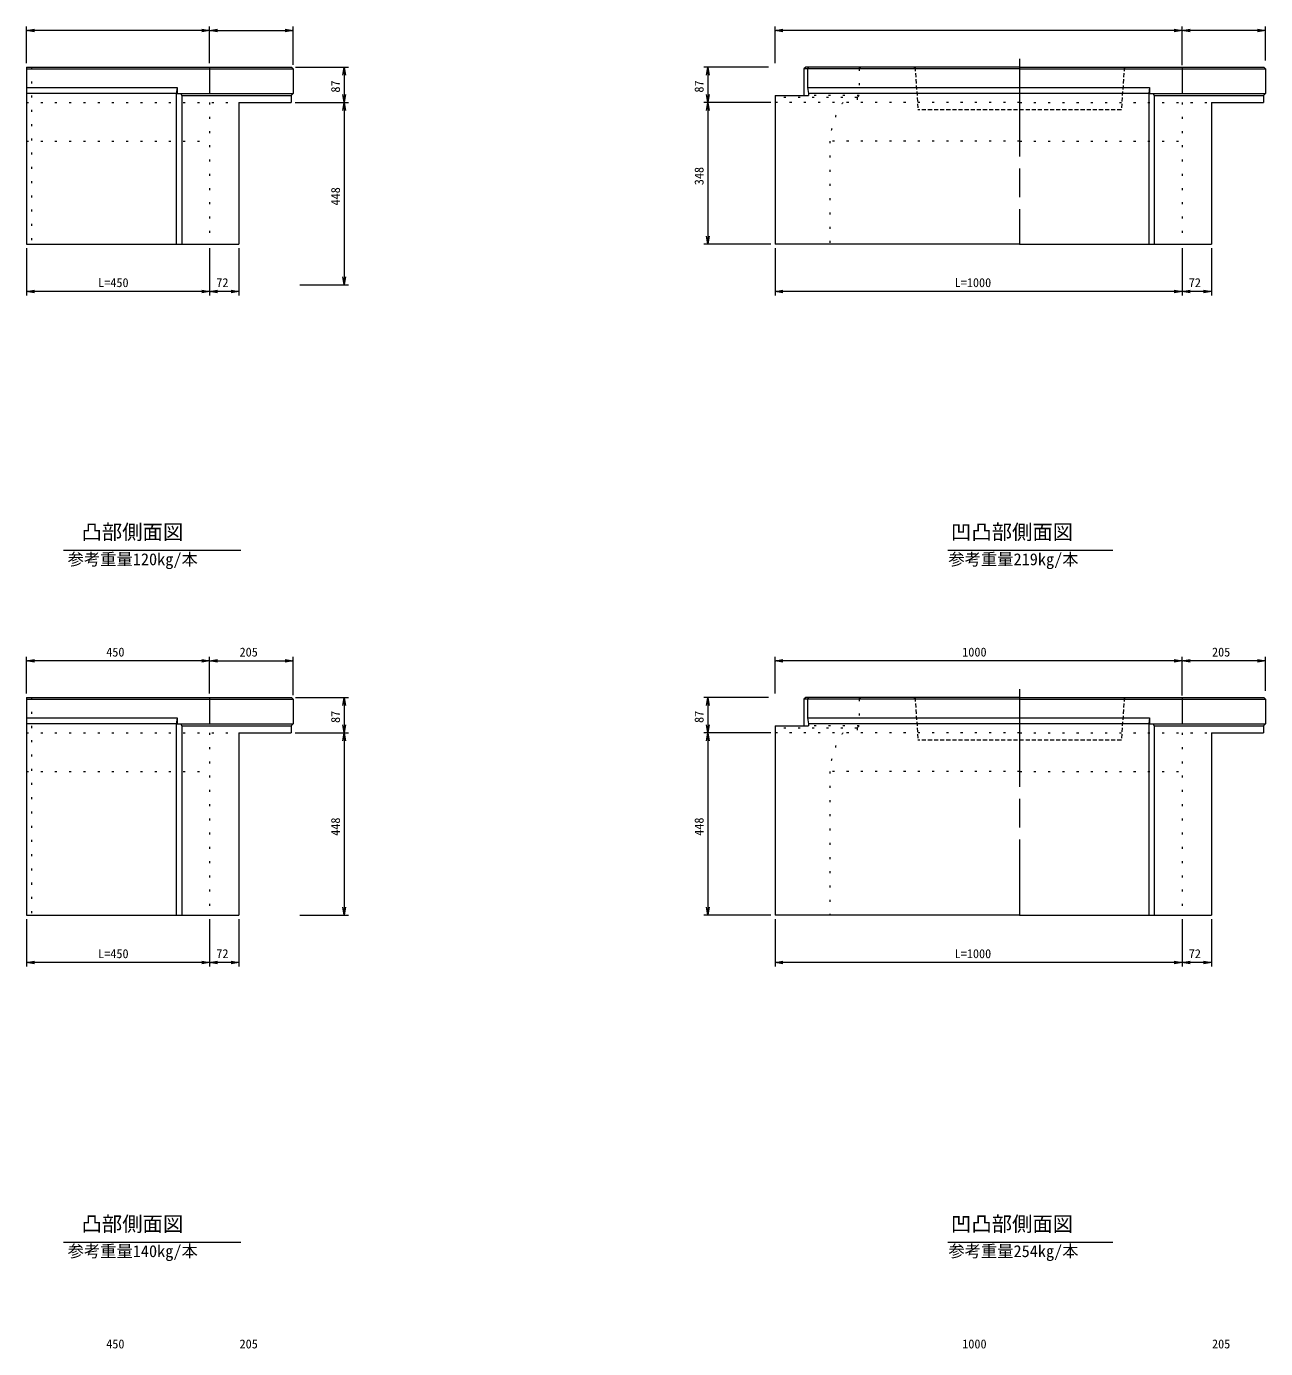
# Model space of a CAD drawing. Units: millimetres, scale not verified. Extents: x 43 to 84043, y -1 to 59399.
# Drawn here: x 24499 to 39718, y 29534 to 45776 of the extents above; entities that cross this region are included whole.
import ezdxf
from ezdxf.enums import TextEntityAlignment as Align

# ---------------------------------------------------------------- set-up
doc = ezdxf.new("R2010")
doc.units = ezdxf.units.MM
doc.header["$LTSCALE"] = 100
for name, pattern in [('CHAIN', [18.5, 12, -1.5, 3.5, -1.5]), ('DOTTED', [1.75, 0.25, -1.5]), ('USER1', [0.75, 0.5, -0.25])]:
    doc.linetypes.add(name, pattern=pattern)
for name, color, linetype, lineweight in [('0_2', 7, 'Continuous', 18), ('D-STR-DIM（寸法）', 7, 'Continuous', 18), ('D-STR-STR1（構造物）', 7, 'USER1', 18), ('D-STR-STRn（構造物）', 7, 'Continuous', 18), ('D-STR（構造物外形線）', 1, 'Continuous', 18)]:
    doc.layers.add(name, color=color, linetype=linetype, lineweight=lineweight)
doc.layers.add('D-TTL-TXT（文字）', color=7, linetype='Continuous')
doc.styles.add('ＭＳ ゴシック', font='')
doc.styles.get('ＭＳ ゴシック').set_extended_font_data('MS Gothic')

msp = doc.modelspace()

# ---------------------------------------------------------------- linework, layer by layer
at = {"layer": '0_2'}
for p, q in [((24499.4, 45726.5), (24596.9, 45742.8)), ((24596.9, 45710.3), (24499.4, 45726.5)), ((24499.4, 45726.5), (24512.4, 45726.5)), ((26651.9, 45742.8), (26749.4, 45726.5)), ((26749.4, 45726.5), (26651.9, 45710.3)), ((26749.4, 45726.5), (26736.4, 45726.5)), ((26749.4, 45726.5), (26846.9, 45742.8)), ((26846.9, 45710.3), (26749.4, 45726.5)), ((26749.4, 45726.5), (26762.4, 45726.5)), ((27676.9, 45742.8), (27774.4, 45726.5)), ((27774.4, 45726.5), (27676.9, 45710.3)), ((27774.4, 45726.5), (27761.4, 45726.5)), ((33693.3, 45726.5), (33790.8, 45742.8)), ((33790.8, 45710.3), (33693.3, 45726.5)), ((33693.3, 45726.5), (33706.3, 45726.5)), ((38595.8, 45742.8), (38693.3, 45726.5)), ((38693.3, 45726.5), (38595.8, 45710.3)), ((38693.3, 45726.5), (38680.3, 45726.5)), ((38693.3, 45726.5), (38790.8, 45742.8)), ((38790.8, 45710.3), (38693.3, 45726.5)), ((38693.3, 45726.5), (38706.3, 45726.5)), ((39620.8, 45742.8), (39718.3, 45726.5)), ((39718.3, 45726.5), (39620.8, 45710.3)), ((39718.3, 45726.5), (39705.3, 45726.5)), ((28386.9, 45179), (28403.1, 45276.5)), ((28403.1, 45276.5), (28419.4, 45179)), ((28403.1, 45276.5), (28403.1, 45263.5)), ((32852.4, 45179), (32868.6, 45276.5)), ((32868.6, 45276.5), (32884.9, 45179)), ((32868.6, 45276.5), (32868.6, 45263.5)), ((28403.1, 44841.5), (28386.9, 44939)), ((28386.9, 44744), (28403.1, 44841.5)), ((28419.4, 44939), (28403.1, 44841.5)), ((28403.1, 44841.5), (28403.1, 44854.5)), ((28403.1, 44841.5), (28419.4, 44744)), ((28403.1, 44841.5), (28403.1, 44828.5)), ((32868.6, 44841.5), (32852.4, 44939)), ((32852.4, 44744), (32868.6, 44841.5)), ((32884.9, 44939), (32868.6, 44841.5)), ((32868.6, 44841.5), (32868.6, 44854.5)), ((32868.6, 44841.5), (32884.9, 44744)), ((32868.6, 44841.5), (32868.6, 44828.5)), ((32868.6, 43101.5), (32852.4, 43199)), ((32884.9, 43199), (32868.6, 43101.5)), ((32868.6, 43101.5), (32868.6, 43114.5)), ((28403.1, 42601.5), (28386.9, 42699)), ((28419.4, 42699), (28403.1, 42601.5)), ((28403.1, 42601.5), (28403.1, 42614.5)), ((24499.4, 42521.1), (24596.9, 42537.4)), ((24596.9, 42504.9), (24499.4, 42521.1)), ((24499.4, 42521.1), (24512.4, 42521.1)), ((26651.9, 42537.4), (26749.4, 42521.1)), ((26749.4, 42521.1), (26651.9, 42504.9)), ((26749.4, 42521.1), (26736.4, 42521.1)), ((26749.4, 42521.1), (26846.9, 42537.4)), ((26846.9, 42504.9), (26749.4, 42521.1)), ((26749.4, 42521.1), (26762.4, 42521.1)), ((27011.9, 42537.4), (27109.4, 42521.1)), ((27109.4, 42521.1), (27011.9, 42504.9)), ((27109.4, 42521.1), (27096.4, 42521.1)), ((33693.3, 42521.1), (33790.8, 42537.4)), ((33790.8, 42504.9), (33693.3, 42521.1)), ((33693.3, 42521.1), (33706.3, 42521.1)), ((38595.8, 42537.4), (38693.3, 42521.1)), ((38693.3, 42521.1), (38595.8, 42504.9)), ((38693.3, 42521.1), (38680.3, 42521.1)), ((38693.3, 42521.1), (38790.8, 42537.4)), ((38790.8, 42504.9), (38693.3, 42521.1)), ((38693.3, 42521.1), (38706.3, 42521.1)), ((38955.8, 42537.4), (39053.3, 42521.1)), ((39053.3, 42521.1), (38955.8, 42504.9)), ((39053.3, 42521.1), (39040.3, 42521.1)), ((24499.4, 37982.4), (24596.9, 37998.7)), ((24596.9, 37966.2), (24499.4, 37982.4)), ((24499.4, 37982.4), (24512.4, 37982.4)), ((26651.9, 37998.7), (26749.4, 37982.4)), ((26749.4, 37982.4), (26651.9, 37966.2)), ((26749.4, 37982.4), (26736.4, 37982.4)), ((26749.4, 37982.4), (26846.9, 37998.7)), ((26846.9, 37966.2), (26749.4, 37982.4)), ((26749.4, 37982.4), (26762.4, 37982.4)), ((27676.9, 37998.7), (27774.4, 37982.4)), ((27774.4, 37982.4), (27676.9, 37966.2)), ((27774.4, 37982.4), (27761.4, 37982.4)), ((33693.3, 37982.4), (33790.8, 37998.7)), ((33790.8, 37966.2), (33693.3, 37982.4)), ((33693.3, 37982.4), (33706.3, 37982.4)), ((38595.8, 37998.7), (38693.3, 37982.4)), ((38693.3, 37982.4), (38595.8, 37966.2)), ((38693.3, 37982.4), (38680.3, 37982.4)), ((38693.3, 37982.4), (38790.8, 37998.7)), ((38790.8, 37966.2), (38693.3, 37982.4)), ((38693.3, 37982.4), (38706.3, 37982.4)), ((39620.8, 37998.7), (39718.3, 37982.4)), ((39718.3, 37982.4), (39620.8, 37966.2)), ((39718.3, 37982.4), (39705.3, 37982.4)), ((28386.9, 37434.9), (28403.1, 37532.4)), ((28403.1, 37532.4), (28419.4, 37434.9)), ((28403.1, 37532.4), (28403.1, 37519.4)), ((32852.4, 37434.9), (32868.6, 37532.4)), ((32868.6, 37532.4), (32884.9, 37434.9)), ((32868.6, 37532.4), (32868.6, 37519.4)), ((28403.1, 37097.4), (28386.9, 37194.9)), ((28386.9, 36999.9), (28403.1, 37097.4)), ((28419.4, 37194.9), (28403.1, 37097.4)), ((28403.1, 37097.4), (28403.1, 37110.4)), ((28403.1, 37097.4), (28419.4, 36999.9)), ((28403.1, 37097.4), (28403.1, 37084.4)), ((32868.6, 37097.4), (32852.4, 37194.9)), ((32852.4, 36999.9), (32868.6, 37097.4)), ((32884.9, 37194.9), (32868.6, 37097.4)), ((32868.6, 37097.4), (32868.6, 37110.4)), ((32868.6, 37097.4), (32884.9, 36999.9)), ((32868.6, 37097.4), (32868.6, 37084.4)), ((28403.1, 34857.4), (28386.9, 34954.9)), ((28419.4, 34954.9), (28403.1, 34857.4)), ((32868.6, 34857.4), (32852.4, 34954.9)), ((32884.9, 34954.9), (32868.6, 34857.4)), ((28403.1, 34857.4), (28403.1, 34870.4)), ((32868.6, 34857.4), (32868.6, 34870.4)), ((24499.4, 34277), (24596.9, 34293.3)), ((24596.9, 34260.8), (24499.4, 34277)), ((24499.4, 34277), (24512.4, 34277)), ((26651.9, 34293.3), (26749.4, 34277)), ((26749.4, 34277), (26651.9, 34260.8)), ((26749.4, 34277), (26736.4, 34277)), ((26749.4, 34277), (26846.9, 34293.3)), ((26846.9, 34260.8), (26749.4, 34277)), ((26749.4, 34277), (26762.4, 34277)), ((27011.9, 34293.3), (27109.4, 34277)), ((27109.4, 34277), (27011.9, 34260.8)), ((27109.4, 34277), (27096.4, 34277)), ((33693.3, 34277), (33790.8, 34293.3)), ((33790.8, 34260.8), (33693.3, 34277)), ((33693.3, 34277), (33706.3, 34277)), ((38595.8, 34293.3), (38693.3, 34277)), ((38693.3, 34277), (38595.8, 34260.8)), ((38693.3, 34277), (38680.3, 34277)), ((38693.3, 34277), (38790.8, 34293.3)), ((38790.8, 34260.8), (38693.3, 34277)), ((38693.3, 34277), (38706.3, 34277)), ((38955.8, 34293.3), (39053.3, 34277)), ((39053.3, 34277), (38955.8, 34260.8)), ((39053.3, 34277), (39040.3, 34277))]:
    msp.add_line(p, q, dxfattribs=at)
at = {"layer": 'D-STR-DIM（寸法）'}
for p, q in [((24499.4, 45326.5), (24499.4, 45776.5)), ((26736.4, 45726.5), (24512.4, 45726.5)), ((26749.4, 45326.5), (26749.4, 45776.5)), ((26749.4, 45326.5), (26749.4, 45776.5)), ((26762.4, 45726.5), (27761.4, 45726.5)), ((27774.4, 45306.5), (27774.4, 45776.5)), ((33693.3, 45326.5), (33693.3, 45776.5)), ((38680.3, 45726.5), (33706.3, 45726.5)), ((38693.3, 45301.5), (38693.3, 45776.5)), ((38693.3, 45301.5), (38693.3, 45776.5)), ((39705.3, 45726.5), (38706.3, 45726.5)), ((39718.3, 45356.5), (39718.3, 45776.5)), ((27804.4, 45276.5), (28453.1, 45276.5)), ((28403.1, 45263.5), (28403.1, 44854.5)), ((33613.3, 45276.5), (32818.6, 45276.5)), ((32868.6, 45263.5), (32868.6, 44854.5)), ((27799.4, 44841.5), (28453.1, 44841.5)), ((27799.4, 44841.5), (28453.1, 44841.5)), ((33643.3, 44841.5), (32818.6, 44841.5)), ((33643.3, 44841.5), (32818.6, 44841.5)), ((28403.1, 44828.5), (28403.1, 42614.5)), ((32868.6, 44828.5), (32868.6, 43114.5)), ((24499.4, 43051.5), (24499.4, 42471.1)), ((26749.4, 43051.5), (26749.4, 42471.1)), ((26749.4, 43051.5), (26749.4, 42471.1)), ((27109.4, 43051.5), (27109.4, 42471.1)), ((33643.3, 43101.5), (32818.6, 43101.5)), ((33693.3, 43051.5), (33693.3, 42471.1)), ((38693.3, 43051.5), (38693.3, 42471.1)), ((38693.3, 43051.5), (38693.3, 42471.1)), ((39053.3, 43051.5), (39053.3, 42471.1)), ((27856.3, 42601.5), (28453.1, 42601.5)), ((26736.4, 42521.1), (24512.4, 42521.1)), ((27096.4, 42521.1), (26762.4, 42521.1)), ((38680.3, 42521.1), (33706.3, 42521.1)), ((39040.3, 42521.1), (38706.3, 42521.1)), ((24953, 39341.9), (27133.2, 39341.9)), ((35815.9, 39341.9), (37843.8, 39341.9)), ((24499.4, 37582.4), (24499.4, 38032.4)), ((26749.4, 37582.4), (26749.4, 38032.4)), ((26749.4, 37582.4), (26749.4, 38032.4)), ((27774.4, 37562.4), (27774.4, 38032.4)), ((33693.3, 37582.4), (33693.3, 38032.4)), ((38693.3, 37557.4), (38693.3, 38032.4)), ((38693.3, 37557.4), (38693.3, 38032.4)), ((39718.3, 37612.4), (39718.3, 38032.4)), ((26736.4, 37982.4), (24512.4, 37982.4)), ((26762.4, 37982.4), (27761.4, 37982.4)), ((38680.3, 37982.4), (33706.3, 37982.4)), ((39705.3, 37982.4), (38706.3, 37982.4)), ((27804.4, 37532.4), (28453.1, 37532.4)), ((33613.3, 37532.4), (32818.6, 37532.4)), ((28403.1, 37519.4), (28403.1, 37110.4)), ((32868.6, 37519.4), (32868.6, 37110.4)), ((27799.4, 37097.4), (28453.1, 37097.4)), ((27799.4, 37097.4), (28453.1, 37097.4)), ((28403.1, 37084.4), (28403.1, 34870.4)), ((33643.3, 37097.4), (32818.6, 37097.4)), ((33643.3, 37097.4), (32818.6, 37097.4)), ((32868.6, 37084.4), (32868.6, 34870.4)), ((24499.4, 34807.4), (24499.4, 34227)), ((26749.4, 34807.4), (26749.4, 34227)), ((26749.4, 34807.4), (26749.4, 34227)), ((27109.4, 34807.4), (27109.4, 34227)), ((27856.3, 34857.4), (28453.1, 34857.4)), ((33643.3, 34857.4), (32818.6, 34857.4)), ((33693.3, 34807.4), (33693.3, 34227)), ((38693.3, 34807.4), (38693.3, 34227)), ((38693.3, 34807.4), (38693.3, 34227)), ((39053.3, 34807.4), (39053.3, 34227)), ((26736.4, 34277), (24512.4, 34277)), ((27096.4, 34277), (26762.4, 34277)), ((38680.3, 34277), (33706.3, 34277)), ((39040.3, 34277), (38706.3, 34277)), ((24953, 30841.9), (27133.2, 30841.9)), ((35815.9, 30841.9), (37843.8, 30841.9))]:
    msp.add_line(p, q, dxfattribs=at)
at = {"layer": 'D-STR-STR1（構造物）'}
for p, q in [((35399.3, 45276.5), (35414.3, 45261.5)), ((35413.3, 45276.5), (35449.4, 44753.4)), ((37983.3, 45276.5), (37947.2, 44753.4)), ((37997.3, 45276.5), (37982.3, 45261.5)), ((37947.2, 44753.4), (35449.4, 44753.4)), ((35399.3, 37532.4), (35414.3, 37517.4)), ((35413.3, 37532.4), (35449.4, 37009.3)), ((37983.3, 37532.4), (37947.2, 37009.3)), ((37997.3, 37532.4), (37982.3, 37517.4)), ((37947.2, 37009.3), (35449.4, 37009.3))]:
    msp.add_line(p, q, dxfattribs=at)
at = {"layer": 'D-STR-STRn（構造物）', "linetype": 'CHAIN'}
for p, q in [((36698.3, 45380.1), (36698.3, 43101.5)), ((36698.3, 37636), (36698.3, 34857.4))]:
    msp.add_line(p, q, dxfattribs=at)
at = {"layer": 'D-STR（構造物外形線）'}
for p, q in [((24499.4, 45276.5), (24499.4, 43101.5)), ((24499.4, 45276.5), (27754.4, 45276.5)), ((24499.4, 45256.5), (27774.4, 45256.5)), ((26749.4, 45276.5), (26749.4, 44951.5)), ((27754.4, 45276.5), (27774.4, 45256.5)), ((27774.4, 45256.5), (27774.4, 44951.5)), ((34072, 45276.5), (34046.4, 45256.5)), ((34046.4, 45256.5), (34046.4, 44926.5)), ((36698.3, 45256.5), (34046.4, 45256.5)), ((36698.3, 45276.5), (34072, 45276.5)), ((34105.8, 45276.5), (34093.7, 45256.5)), ((34093.7, 45256.5), (34093.7, 45026.5)), ((36698.3, 45276.5), (39698.3, 45276.5)), ((36698.3, 45256.5), (39718.3, 45256.5)), ((38693.3, 45276.5), (38693.3, 44951.5)), ((39698.3, 45276.5), (39718.3, 45256.5)), ((39718.3, 45256.5), (39718.3, 44951.5)), ((24499.4, 45026.5), (26349, 45026.5)), ((26349, 45026.5), (26339.9, 44951.5)), ((26349, 45026.5), (26349, 44951.5)), ((34093.7, 45026.5), (38292.9, 45026.5)), ((34093.7, 45026.5), (34102.8, 44951.5)), ((38292.9, 45026.5), (38283.8, 44951.5)), ((38292.9, 45026.5), (38292.9, 44951.5)), ((26339.9, 44951.5), (24499.4, 44951.5)), ((26339.9, 44951.5), (26339.9, 43101.5)), ((26349, 44951.5), (27774.4, 44951.5)), ((26407.4, 44926.5), (26398.8, 44951.5)), ((26407.4, 44926.5), (26407.4, 43101.5)), ((26407.4, 44926.5), (27749.4, 44926.5)), ((27109.4, 44841.5), (27109.4, 43101.5)), ((27109.4, 44841.5), (27749.4, 44841.5)), ((27774.4, 44951.5), (27749.4, 44926.5)), ((27749.4, 44926.5), (27749.4, 44841.5)), ((33693.3, 44926.5), (33693.3, 43101.5)), ((33693.3, 44926.5), (34102.8, 44926.5)), ((34102.8, 44951.5), (34102.8, 44926.5)), ((38283.8, 44951.5), (34102.8, 44951.5)), ((38283.8, 44951.5), (38283.8, 43101.5)), ((38292.9, 44951.5), (39718.3, 44951.5)), ((38351.3, 44926.5), (38342.7, 44951.5)), ((38351.3, 44926.5), (38351.3, 43101.5)), ((38351.3, 44926.5), (39693.3, 44926.5)), ((39053.3, 44841.5), (39053.3, 43101.5)), ((39053.3, 44841.5), (39693.3, 44841.5)), ((39718.3, 44951.5), (39693.3, 44926.5)), ((39693.3, 44926.5), (39693.3, 44841.5)), ((24499.4, 43101.5), (27109.4, 43101.5)), ((36698.3, 43101.5), (33693.3, 43101.5)), ((36698.3, 43101.5), (39053.3, 43101.5)), ((24499.4, 37532.4), (24499.4, 34857.4)), ((24499.4, 37532.4), (27754.4, 37532.4)), ((26749.4, 37532.4), (26749.4, 37207.4)), ((27754.4, 37532.4), (27774.4, 37512.4)), ((34072, 37532.4), (34046.4, 37512.4)), ((36698.3, 37532.4), (34072, 37532.4)), ((34105.8, 37532.4), (34093.7, 37512.4)), ((36698.3, 37532.4), (39698.3, 37532.4)), ((38693.3, 37532.4), (38693.3, 37207.4)), ((39698.3, 37532.4), (39718.3, 37512.4)), ((24499.4, 37512.4), (27774.4, 37512.4)), ((27774.4, 37512.4), (27774.4, 37207.4)), ((34046.4, 37512.4), (34046.4, 37182.4)), ((36698.3, 37512.4), (34046.4, 37512.4)), ((34093.7, 37512.4), (34093.7, 37282.4)), ((36698.3, 37512.4), (39718.3, 37512.4)), ((39718.3, 37512.4), (39718.3, 37207.4)), ((24499.4, 37282.4), (26349, 37282.4)), ((26339.9, 37207.4), (24499.4, 37207.4)), ((26349, 37282.4), (26339.9, 37207.4)), ((26339.9, 37207.4), (26339.9, 34857.4)), ((26349, 37282.4), (26349, 37207.4)), ((26349, 37207.4), (27774.4, 37207.4)), ((26407.4, 37182.4), (26398.8, 37207.4)), ((27774.4, 37207.4), (27749.4, 37182.4)), ((34093.7, 37282.4), (38292.9, 37282.4)), ((34093.7, 37282.4), (34102.8, 37207.4)), ((34102.8, 37207.4), (34102.8, 37182.4)), ((38283.8, 37207.4), (34102.8, 37207.4)), ((38292.9, 37282.4), (38283.8, 37207.4)), ((38283.8, 37207.4), (38283.8, 34857.4)), ((38292.9, 37282.4), (38292.9, 37207.4)), ((38292.9, 37207.4), (39718.3, 37207.4)), ((38351.3, 37182.4), (38342.7, 37207.4)), ((39718.3, 37207.4), (39693.3, 37182.4)), ((26407.4, 37182.4), (26407.4, 34857.4)), ((26407.4, 37182.4), (27749.4, 37182.4)), ((27109.4, 37097.4), (27109.4, 34857.4)), ((27109.4, 37097.4), (27749.4, 37097.4)), ((27749.4, 37182.4), (27749.4, 37097.4)), ((33693.3, 37182.4), (33693.3, 34857.4)), ((33693.3, 37182.4), (34102.8, 37182.4)), ((38351.3, 37182.4), (38351.3, 34857.4)), ((38351.3, 37182.4), (39693.3, 37182.4)), ((39053.3, 37097.4), (39053.3, 34857.4)), ((39053.3, 37097.4), (39693.3, 37097.4)), ((39693.3, 37182.4), (39693.3, 37097.4)), ((24499.4, 34857.4), (27109.4, 34857.4)), ((36698.3, 34857.4), (33693.3, 34857.4)), ((36698.3, 34857.4), (39053.3, 34857.4))]:
    msp.add_line(p, q, dxfattribs=at)
at = {"layer": 'D-STR（構造物外形線）', "linetype": 'DOTTED'}
for p, q in [((24559.4, 45276.5), (24559.4, 43101.5)), ((34745.8, 45276.5), (34725.8, 45256.5)), ((34725.8, 45256.5), (34725.8, 44926.5)), ((24499.4, 44841.5), (27109.4, 44841.5)), ((26749.4, 44841.5), (26749.4, 43101.5)), ((34700.8, 44901.5), (33693.3, 44901.5)), ((36698.3, 44841.5), (33693.3, 44841.5)), ((34725.8, 44926.5), (34102.8, 44926.5)), ((34725.8, 44926.5), (34700.8, 44901.5)), ((34700.8, 44901.5), (34700.8, 44841.5)), ((36698.3, 44841.5), (39053.3, 44841.5)), ((38693.3, 44841.5), (38693.3, 43101.5)), ((24499.4, 44366.6), (26749.4, 44366.6)), ((34366, 44366.6), (34366, 43101.5)), ((36698.3, 44366.6), (34366, 44366.6)), ((36698.3, 44366.6), (38693.3, 44366.6)), ((24559.4, 37532.4), (24559.4, 34857.4)), ((34745.8, 37532.4), (34725.8, 37512.4)), ((34725.8, 37512.4), (34725.8, 37182.4)), ((24499.4, 37097.4), (27109.4, 37097.4)), ((26749.4, 37097.4), (26749.4, 34857.4)), ((34700.8, 37157.4), (33693.3, 37157.4)), ((36698.3, 37097.4), (33693.3, 37097.4)), ((34725.8, 37182.4), (34102.8, 37182.4)), ((34725.8, 37182.4), (34700.8, 37157.4)), ((34700.8, 37157.4), (34700.8, 37097.4)), ((36698.3, 37097.4), (39053.3, 37097.4)), ((38693.3, 37097.4), (38693.3, 34857.4)), ((24499.4, 36622.5), (26749.4, 36622.5)), ((34366, 36622.5), (34366, 34857.4)), ((36698.3, 36622.5), (34366, 36622.5)), ((36698.3, 36622.5), (38693.3, 36622.5))]:
    msp.add_line(p, q, dxfattribs=at)
for centre in [(35379.2, 44290.1), (35379.2, 36546)]:
    msp.add_arc(centre, 1016, 147.13397, 175.683, dxfattribs=at)

# ---------------------------------------------------------------- texts
at = {"layer": 'D-STR-DIM（寸法）', "style": 'ＭＳ ゴシック'}
for s, p in [('87', (28383.1, 44963.8)), ('87', (32848.6, 44963.8)), ('348', (32848.6, 43826.1)), ('448', (28383.1, 43577.2)), ('87', (28383.1, 37219.7)), ('87', (32848.6, 37219.7)), ('448', (28383.1, 35833.1)), ('448', (32848.6, 35833.1))]:
    msp.add_text(s, height=110, rotation=90, dxfattribs=at).set_placement(p, align=Align.BOTTOM_LEFT)
for s, p in [('L=450', (25379.6, 42541.1)), ('72', (26831.2, 42541.1)), ('L=1000', (35899.8, 42541.1)), ('72', (38775.1, 42541.1)), ('450', (25479, 38002.4)), ('205', (27116.8, 38002.4)), ('1000', (35992.7, 38002.4)), ('205', (39060.7, 38002.4)), ('L=450', (25379.6, 34297)), ('72', (26831.2, 34297)), ('L=1000', (35899.8, 34297)), ('72', (38775.1, 34297)), ('450', (25479, 29502.4)), ('205', (27116.8, 29502.4)), ('1000', (35992.7, 29502.4)), ('205', (39060.7, 29502.4))]:
    msp.add_text(s, height=110, dxfattribs=at).set_placement(p, align=Align.BOTTOM_LEFT)
at = {"layer": 'D-TTL-TXT（文字）', "style": 'ＭＳ ゴシック'}
for s, height, p in [('凸部側面図', 183.3, (25175.5, 39418.4)), ('凹凸部側面図', 183.3, (35854.6, 39418.4)), ('参考重量120kg/本', 146.6, (25005.5, 39113.1)), ('参考重量219kg/本', 146.6, (35822.9, 39113.1)), ('凸部側面図', 183.3, (25175.5, 30918.4)), ('凹凸部側面図', 183.3, (35854.6, 30918.4)), ('参考重量140kg/本', 146.6, (25005.5, 30613.1)), ('参考重量254kg/本', 146.6, (35822.9, 30613.1))]:
    msp.add_text(s, height=height, dxfattribs=at).set_placement(p, align=Align.BOTTOM_LEFT)

doc.saveas('drawing.dxf')
